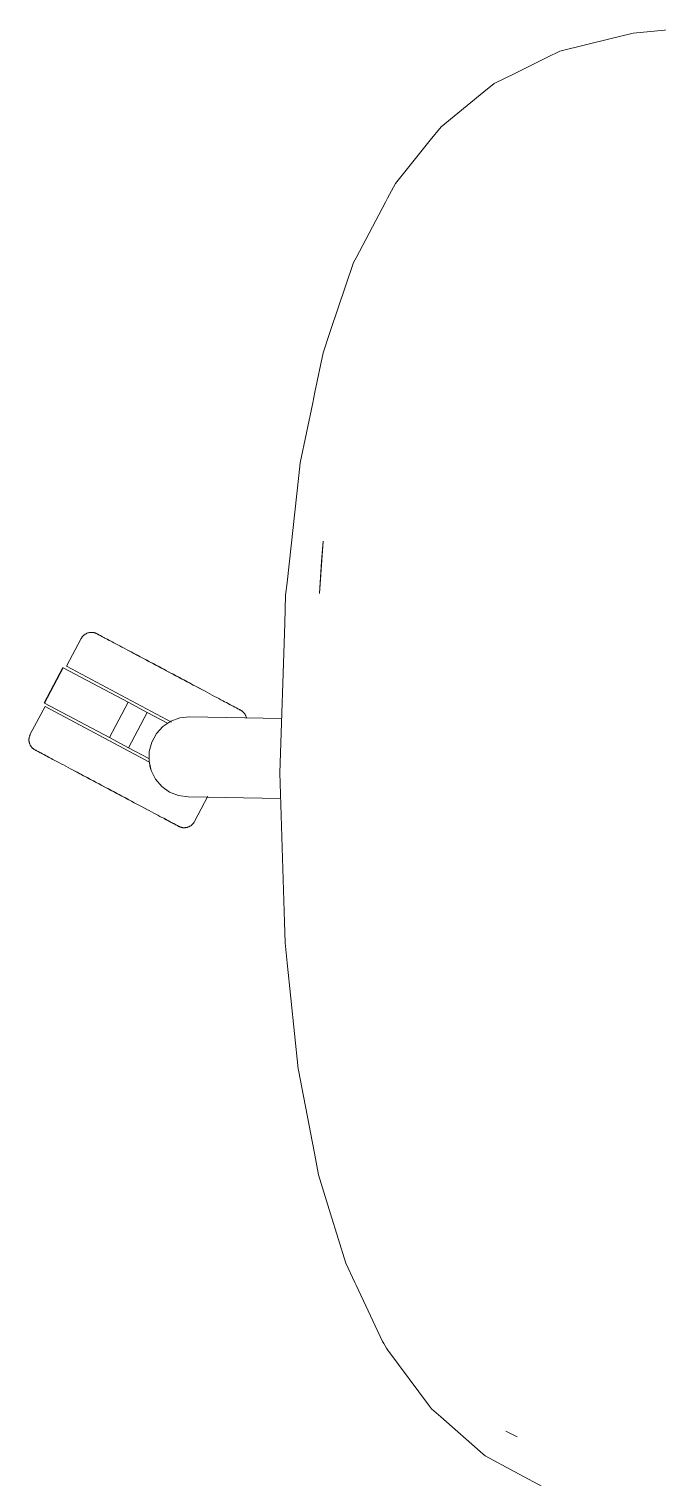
# Model space of a CAD drawing. Header units: millimetres. Extents: x 155927 to 326028, y -36033 to 97293.
# Drawn here: x 223223 to 223442, y 18581 to 19087 of the extents above; entities that cross this region are included whole.
import ezdxf

# ---------------------------------------------------------------- set-up
doc = ezdxf.new("R2010")
doc.units = ezdxf.units.MM
doc.header["$MEASUREMENT"] = 0
doc.layers.add('G-IMPT', color=8, linetype='CONTINUOUS', lineweight=9)
doc.layers.add('I-FURN', color=8, linetype='CONTINUOUS', lineweight=9)

msp = doc.modelspace()

# ---------------------------------------------------------------- linework, layer by layer
at = {"layer": 'G-IMPT'}
for p, q in [((223408.44, 19079.64), (223426.38, 19084.05)), ((223426.38, 19084.05), (223428.76, 19084.63)), ((223434.05, 19085.93), (223428.76, 19084.63)), ((223449.92, 19087.37), (223434.05, 19085.93)), ((223404.08, 19077.5), (223408.44, 19079.64)), ((223404.08, 19077.5), (223392.61, 19071.85)), ((223381.79, 19065.35), (223385.45, 19068.32)), ((223385.45, 19068.32), (223392.61, 19071.85)), ((223381.79, 19065.35), (223366.84, 19053.18)), ((223366.84, 19053.18), (223363.08, 19048.52)), ((223350.88, 19033.38), (223363.08, 19048.52)), ((223350.88, 19033.38), (223348.17, 19028.25)), ((223347.44, 19026.88), (223348.17, 19028.25)), ((223347.44, 19026.88), (223337.14, 19007.37)), ((223337.14, 19007.37), (223336.27, 19005.71)), ((223328.12, 18981.62), (223336.27, 19005.71)), ((223328.12, 18981.62), (223325.6, 18974.18)), ((223322.73, 18960.36), (223325.6, 18974.18)), ((223321.97, 18956.68), (223317.62, 18935.74)), ((223321.97, 18956.68), (223322.73, 18960.36)), ((223313, 18893.87), (223317.13, 18931.32)), ((223317.62, 18935.74), (223317.13, 18931.32)), ((223324.4, 18890.04), (223325.65, 18908.32)), ((223325.65, 18908.32), (223325.04, 18901.37)), ((223324.4, 18890.04), (223325.04, 18901.37)), ((223313, 18893.87), (223312.52, 18889.5)), ((223312.2, 18879.56), (223312.52, 18889.5)), ((223312.2, 18879.56), (223310.49, 18827.38)), ((223310.49, 18827.38), (223312.11, 18775.21)), ((223312.11, 18775.21), (223312.34, 18767.96)), ((223313.07, 18760.89), (223312.34, 18767.96)), ((223316.89, 18723.9), (223313.07, 18760.89)), ((223316.89, 18723.9), (223316.98, 18723.44)), ((223321.85, 18698.06), (223316.98, 18723.44)), ((223321.85, 18698.06), (223322.55, 18694.39)), ((223324.01, 18686.79), (223322.55, 18694.39)), ((223328.2, 18673.18), (223324.01, 18686.79)), ((223333.52, 18655.91), (223328.2, 18673.18)), ((223333.52, 18655.91), (223336.71, 18649.15)), ((223337.15, 18648.23), (223336.71, 18649.15)), ((223346.41, 18628.59), (223337.15, 18648.23)), ((223346.41, 18628.59), (223346.83, 18627.88)), ((223347.77, 18626.3), (223346.83, 18627.88)), ((223348.23, 18625.53), (223347.77, 18626.3)), ((223348.23, 18625.53), (223362.8, 18606.03)), ((223362.8, 18606.03), (223363.53, 18605.06)), ((223366.79, 18602.2), (223363.53, 18605.06)), ((223366.79, 18602.2), (223381.57, 18589.18)), ((223389.54, 18597.2), (223393.43, 18595.24)), ((223389.54, 18597.2), (223391.84, 18596.02)), ((223391.84, 18596.02), (223393.43, 18595.24)), ((223381.57, 18589.18), (223382.24, 18588.59)), ((223392.68, 18583.01), (223382.24, 18588.59)), ((223403.91, 18577), (223392.68, 18583.01))]:
    msp.add_line(p, q, dxfattribs=at)
at = {"layer": 'I-FURN'}
for p, q in [((223241.49, 18874.98), (223241.59, 18875.1)), ((223241.59, 18875.1), (223241.7, 18875.22)), ((223241.7, 18875.22), (223241.82, 18875.33)), ((223241.82, 18875.33), (223241.94, 18875.44)), ((223241.94, 18875.44), (223242.06, 18875.54)), ((223242.06, 18875.54), (223242.19, 18875.64)), ((223242.19, 18875.64), (223242.32, 18875.74)), ((223242.32, 18875.74), (223242.45, 18875.83)), ((223242.45, 18875.83), (223242.59, 18875.91)), ((223242.59, 18875.91), (223242.73, 18875.99)), ((223242.73, 18875.99), (223242.88, 18876.06)), ((223242.88, 18876.06), (223243.02, 18876.12)), ((223243.02, 18876.12), (223243.17, 18876.18)), ((223243.17, 18876.18), (223243.33, 18876.24)), ((223243.33, 18876.24), (223243.48, 18876.29)), ((223243.48, 18876.29), (223243.63, 18876.33)), ((223243.63, 18876.33), (223243.79, 18876.36)), ((223243.79, 18876.36), (223243.95, 18876.39)), ((223243.95, 18876.39), (223244.11, 18876.42)), ((223244.11, 18876.42), (223244.27, 18876.43)), ((223244.27, 18876.43), (223244.43, 18876.44)), ((223244.43, 18876.44), (223244.59, 18876.45)), ((223244.59, 18876.45), (223244.75, 18876.44)), ((223244.75, 18876.44), (223244.91, 18876.43)), ((223244.91, 18876.43), (223245.08, 18876.42)), ((223245.08, 18876.42), (223245.23, 18876.4)), ((223245.23, 18876.4), (223245.39, 18876.37)), ((223245.39, 18876.37), (223245.55, 18876.33)), ((223245.55, 18876.33), (223245.71, 18876.29)), ((223245.71, 18876.29), (223245.86, 18876.24)), ((223245.86, 18876.24), (223246.01, 18876.19)), ((223246.01, 18876.19), (223246.16, 18876.13)), ((223246.16, 18876.13), (223246.31, 18876.07)), ((223246.31, 18876.07), (223246.45, 18875.99)), ((223246.45, 18875.99), (223246.49, 18875.97)), ((223246.49, 18875.97), (223246.51, 18875.96)), ((223246.5, 18875.97), (223246.49, 18875.97)), ((223246.54, 18875.95), (223246.5, 18875.97)), ((223246.51, 18875.96), (223246.57, 18875.93)), ((223246.62, 18875.91), (223246.54, 18875.95)), ((223246.57, 18875.93), (223246.67, 18875.88)), ((223246.74, 18875.84), (223246.62, 18875.91)), ((223246.67, 18875.88), (223246.81, 18875.8)), ((223246.91, 18875.75), (223246.74, 18875.84)), ((223246.81, 18875.8), (223246.99, 18875.71)), ((223247.11, 18875.65), (223246.91, 18875.75)), ((223246.99, 18875.71), (223247.21, 18875.59)), ((223247.35, 18875.52), (223247.11, 18875.65)), ((223247.21, 18875.59), (223247.47, 18875.45)), ((223247.63, 18875.37), (223247.35, 18875.52)), ((223247.47, 18875.45), (223247.77, 18875.3)), ((223247.95, 18875.2), (223247.63, 18875.37)), ((223247.77, 18875.3), (223248.1, 18875.12)), ((223248.3, 18875.01), (223247.95, 18875.2)), ((223248.1, 18875.12), (223248.48, 18874.92)), ((223241.04, 18874.31), (223235.89, 18864.62)), ((223241.04, 18874.31), (223241.12, 18874.45)), ((223241.12, 18874.45), (223241.21, 18874.59)), ((223241.21, 18874.59), (223241.29, 18874.72)), ((223241.29, 18874.72), (223241.39, 18874.85)), ((223241.39, 18874.85), (223241.49, 18874.98)), ((223248.69, 18874.8), (223248.3, 18875.01)), ((223248.48, 18874.92), (223248.89, 18874.7)), ((223249.12, 18874.58), (223248.69, 18874.8)), ((223248.89, 18874.7), (223249.33, 18874.46)), ((223249.59, 18874.33), (223249.12, 18874.58)), ((223249.33, 18874.46), (223249.82, 18874.21)), ((223250.09, 18874.06), (223249.59, 18874.33)), ((223249.82, 18874.21), (223250.33, 18873.93)), ((223250.63, 18873.78), (223250.09, 18874.06)), ((223250.33, 18873.93), (223250.88, 18873.64)), ((223251.19, 18873.47), (223250.63, 18873.78)), ((223250.88, 18873.64), (223251.47, 18873.33)), ((223251.8, 18873.15), (223251.19, 18873.47)), ((223252.43, 18872.82), (223251.8, 18873.15)), ((223253.09, 18872.46), (223252.43, 18872.82)), ((223253.79, 18872.1), (223253.09, 18872.46)), ((223254.51, 18871.71), (223253.79, 18872.1)), ((223255.26, 18871.31), (223254.51, 18871.71)), ((223256.04, 18870.9), (223255.26, 18871.31)), ((223256.84, 18870.47), (223256.04, 18870.9)), ((223257.66, 18870.04), (223256.84, 18870.47)), ((223257.21, 18870.27), (223258.05, 18869.83)), ((223258.51, 18869.59), (223257.66, 18870.04)), ((223258.05, 18869.83), (223258.91, 18869.37)), ((223259.38, 18869.12), (223258.51, 18869.59)), ((223258.91, 18869.37), (223259.78, 18868.91)), ((223260.26, 18868.65), (223259.38, 18869.12)), ((223259.78, 18868.91), (223260.68, 18868.43)), ((223261.17, 18868.17), (223260.26, 18868.65)), ((223260.68, 18868.43), (223261.59, 18867.95)), ((223262.09, 18867.68), (223261.17, 18868.17)), ((223261.59, 18867.95), (223262.52, 18867.45)), ((223263.03, 18867.18), (223262.09, 18867.68)), ((223262.52, 18867.45), (223263.47, 18866.95)), ((223263.98, 18866.68), (223263.03, 18867.18)), ((223263.47, 18866.95), (223264.42, 18866.44)), ((223264.94, 18866.16), (223263.98, 18866.68)), ((223264.42, 18866.44), (223265.39, 18865.93)), ((223265.92, 18865.65), (223264.94, 18866.16)), ((223265.39, 18865.93), (223266.37, 18865.41)), ((223266.9, 18865.12), (223265.92, 18865.65)), ((223266.37, 18865.41), (223267.36, 18864.88)), ((223267.89, 18864.6), (223266.9, 18865.12)), ((223234.6, 18864.18), (223228.03, 18851.82)), ((223228.2, 18851.73), (223234.77, 18864.09)), ((223234.77, 18864.09), (223257.48, 18852.01)), ((223272.64, 18845.08), (223235.89, 18864.62)), ((223267.36, 18864.88), (223268.35, 18864.35)), ((223268.89, 18864.07), (223267.89, 18864.6)), ((223268.35, 18864.35), (223269.35, 18863.82)), ((223269.89, 18863.53), (223268.89, 18864.07)), ((223269.35, 18863.82), (223270.35, 18863.29)), ((223270.9, 18863), (223269.89, 18863.53)), ((223270.35, 18863.29), (223271.36, 18862.75)), ((223271.9, 18862.46), (223270.9, 18863)), ((223271.36, 18862.75), (223272.36, 18862.22)), ((223272.91, 18861.93), (223271.9, 18862.46)), ((223272.36, 18862.22), (223273.37, 18861.68)), ((223273.91, 18861.4), (223272.91, 18861.93)), ((223273.37, 18861.68), (223274.37, 18861.15)), ((223274.91, 18860.87), (223273.91, 18861.4)), ((223274.37, 18861.15), (223275.37, 18860.62)), ((223275.9, 18860.34), (223274.91, 18860.87)), ((223275.37, 18860.62), (223276.36, 18860.1)), ((223276.89, 18859.81), (223275.9, 18860.34)), ((223276.36, 18860.1), (223277.34, 18859.57)), ((223277.87, 18859.29), (223276.89, 18859.81)), ((223277.34, 18859.57), (223278.32, 18859.05)), ((223278.84, 18858.78), (223277.87, 18859.29)), ((223278.32, 18859.05), (223279.28, 18858.54)), ((223279.79, 18858.27), (223278.84, 18858.78)), ((223279.28, 18858.54), (223280.23, 18858.04)), ((223280.74, 18857.77), (223279.79, 18858.27)), ((223280.23, 18858.04), (223281.17, 18857.54)), ((223281.67, 18857.27), (223280.74, 18857.77)), ((223281.17, 18857.54), (223282.09, 18857.05)), ((223282.58, 18856.79), (223281.67, 18857.27)), ((223282.09, 18857.05), (223283, 18856.57)), ((223283.48, 18856.31), (223282.58, 18856.79)), ((223284.36, 18855.84), (223283.48, 18856.31)), ((223285.21, 18855.39), (223284.36, 18855.84)), ((223286.05, 18854.94), (223285.21, 18855.39)), ((223286.86, 18854.51), (223286.05, 18854.94)), ((223228.38, 18850.5), (223223.23, 18840.81)), ((223250.91, 18839.65), (223228.2, 18851.73)), ((223264.65, 18831.21), (223228.38, 18850.5)), ((223250.91, 18839.65), (223257.48, 18852.01)), ((223257.48, 18852.01), (223264.12, 18848.48)), ((223287.65, 18854.09), (223286.86, 18854.51)), ((223288.41, 18853.69), (223287.65, 18854.09)), ((223289.14, 18853.3), (223288.41, 18853.69)), ((223289.85, 18852.92), (223289.14, 18853.3)), ((223290.53, 18852.56), (223289.85, 18852.92)), ((223291.18, 18852.22), (223290.53, 18852.56)), ((223291.79, 18851.89), (223291.18, 18852.22)), ((223292.38, 18851.58), (223291.79, 18851.89)), ((223292.07, 18851.74), (223292.63, 18851.44)), ((223292.93, 18851.28), (223292.38, 18851.58)), ((223292.63, 18851.44), (223293.17, 18851.16)), ((223293.44, 18851.01), (223292.93, 18851.28)), ((223293.17, 18851.16), (223293.67, 18850.89)), ((223293.93, 18850.75), (223293.44, 18851.01)), ((223293.67, 18850.89), (223294.14, 18850.64)), ((223294.37, 18850.52), (223293.93, 18850.75)), ((223294.14, 18850.64), (223294.57, 18850.41)), ((223294.78, 18850.3), (223294.37, 18850.52)), ((223294.57, 18850.41), (223294.96, 18850.2)), ((223295.16, 18850.1), (223294.78, 18850.3)), ((223294.96, 18850.2), (223295.32, 18850.02)), ((223295.49, 18849.92), (223295.16, 18850.1)), ((223295.32, 18850.02), (223295.63, 18849.85)), ((223295.79, 18849.76), (223295.49, 18849.92)), ((223295.63, 18849.85), (223295.91, 18849.7)), ((223257.55, 18836.12), (223264.12, 18848.48)), ((223264.12, 18848.48), (223271.26, 18844.68)), ((223269.58, 18843.54), (223272.39, 18845.41)), ((223272.39, 18845.41), (223275.57, 18846.55)), ((223275.57, 18846.55), (223278.92, 18846.9)), ((223278.92, 18846.9), (223311.11, 18846.34)), ((223296.05, 18849.63), (223295.79, 18849.76)), ((223295.91, 18849.7), (223296.15, 18849.57)), ((223296.27, 18849.51), (223296.05, 18849.63)), ((223296.15, 18849.57), (223296.35, 18849.46)), ((223296.45, 18849.41), (223296.27, 18849.51)), ((223296.35, 18849.46), (223296.52, 18849.38)), ((223296.59, 18849.34), (223296.45, 18849.41)), ((223296.52, 18849.38), (223296.64, 18849.31)), ((223296.69, 18849.29), (223296.59, 18849.34)), ((223296.64, 18849.31), (223296.72, 18849.27)), ((223296.75, 18849.25), (223296.69, 18849.29)), ((223296.72, 18849.27), (223296.76, 18849.25)), ((223296.77, 18849.24), (223296.75, 18849.25)), ((223296.76, 18849.25), (223296.77, 18849.24)), ((223296.77, 18849.24), (223296.91, 18849.16)), ((223296.91, 18849.16), (223297.05, 18849.08)), ((223297.05, 18849.08), (223297.18, 18848.99)), ((223297.18, 18848.99), (223297.31, 18848.9)), ((223297.31, 18848.9), (223297.44, 18848.8)), ((223297.44, 18848.8), (223297.56, 18848.69)), ((223297.56, 18848.69), (223297.68, 18848.58)), ((223297.68, 18848.58), (223297.79, 18848.47)), ((223297.79, 18848.47), (223297.9, 18848.35)), ((223297.9, 18848.35), (223298, 18848.23)), ((223298, 18848.23), (223298.1, 18848.1)), ((223298.1, 18848.1), (223298.2, 18847.97)), ((223298.2, 18847.97), (223298.29, 18847.83)), ((223298.29, 18847.83), (223298.37, 18847.69)), ((223298.37, 18847.69), (223298.45, 18847.55)), ((223298.45, 18847.55), (223298.52, 18847.41)), ((223298.52, 18847.41), (223298.58, 18847.26)), ((223298.58, 18847.26), (223298.64, 18847.11)), ((223298.64, 18847.11), (223298.7, 18846.96)), ((223298.7, 18846.96), (223298.75, 18846.81)), ((223298.75, 18846.81), (223298.79, 18846.65)), ((223298.79, 18846.65), (223298.82, 18846.49)), ((223222.81, 18839.55), (223222.84, 18839.71)), ((223222.84, 18839.71), (223222.87, 18839.87)), ((223222.87, 18839.87), (223222.91, 18840.02)), ((223222.91, 18840.02), (223222.96, 18840.18)), ((223222.96, 18840.18), (223223.01, 18840.33)), ((223223.01, 18840.33), (223223.07, 18840.48)), ((223223.07, 18840.48), (223223.14, 18840.63)), ((223223.14, 18840.63), (223223.21, 18840.77)), ((223223.21, 18840.77), (223223.23, 18840.81)), ((223257.55, 18836.12), (223250.91, 18839.65)), ((223265.68, 18838.1), (223267.3, 18841.06)), ((223267.3, 18841.06), (223269.58, 18843.54)), ((223222.76, 18839.07), (223222.77, 18839.23)), ((223222.76, 18838.91), (223222.76, 18839.07)), ((223222.76, 18838.75), (223222.76, 18838.91)), ((223222.77, 18838.59), (223222.76, 18838.75)), ((223222.77, 18839.23), (223222.79, 18839.39)), ((223222.79, 18838.43), (223222.77, 18838.59)), ((223222.79, 18839.39), (223222.81, 18839.55)), ((223222.81, 18838.27), (223222.79, 18838.43)), ((223222.84, 18838.11), (223222.81, 18838.27)), ((223222.88, 18837.95), (223222.84, 18838.11)), ((223222.92, 18837.8), (223222.88, 18837.95)), ((223222.97, 18837.64), (223222.92, 18837.8)), ((223223.02, 18837.49), (223222.97, 18837.64)), ((223223.08, 18837.34), (223223.02, 18837.49)), ((223223.15, 18837.19), (223223.08, 18837.34)), ((223223.22, 18837.05), (223223.15, 18837.19)), ((223223.3, 18836.91), (223223.22, 18837.05)), ((223223.38, 18836.77), (223223.3, 18836.91)), ((223223.47, 18836.63), (223223.38, 18836.77)), ((223223.56, 18836.5), (223223.47, 18836.63)), ((223223.66, 18836.38), (223223.56, 18836.5)), ((223223.77, 18836.25), (223223.66, 18836.38)), ((223223.87, 18836.13), (223223.77, 18836.25)), ((223223.99, 18836.02), (223223.87, 18836.13)), ((223224.11, 18835.91), (223223.99, 18836.02)), ((223224.23, 18835.81), (223224.11, 18835.91)), ((223224.35, 18835.71), (223224.23, 18835.81)), ((223224.49, 18835.61), (223224.35, 18835.71)), ((223224.62, 18835.52), (223224.49, 18835.61)), ((223224.76, 18835.44), (223224.62, 18835.52)), ((223224.9, 18835.36), (223224.76, 18835.44)), ((223224.95, 18835.33), (223224.9, 18835.36)), ((223224.9, 18835.36), (223224.9, 18835.36)), ((223224.9, 18835.36), (223224.92, 18835.35)), ((223224.92, 18835.35), (223224.98, 18835.32)), ((223225.03, 18835.29), (223224.95, 18835.33)), ((223224.98, 18835.32), (223225.08, 18835.26)), ((223225.15, 18835.23), (223225.03, 18835.29)), ((223225.08, 18835.26), (223225.22, 18835.19)), ((223225.31, 18835.14), (223225.15, 18835.23)), ((223225.22, 18835.19), (223225.4, 18835.09)), ((223225.51, 18835.03), (223225.31, 18835.14)), ((223225.4, 18835.09), (223225.62, 18834.98)), ((223225.75, 18834.9), (223225.51, 18835.03)), ((223225.62, 18834.98), (223225.88, 18834.84)), ((223226.03, 18834.76), (223225.75, 18834.9)), ((223225.88, 18834.84), (223226.17, 18834.68)), ((223226.35, 18834.59), (223226.03, 18834.76)), ((223226.17, 18834.68), (223226.51, 18834.5)), ((223226.71, 18834.4), (223226.35, 18834.59)), ((223264.69, 18832.32), (223257.55, 18836.12)), ((223264.76, 18831.46), (223264.82, 18834.84)), ((223264.82, 18834.84), (223265.68, 18838.1)), ((223226.51, 18834.5), (223226.88, 18834.3)), ((223227.1, 18834.19), (223226.71, 18834.4)), ((223226.88, 18834.3), (223227.29, 18834.09)), ((223227.53, 18833.96), (223227.1, 18834.19)), ((223227.29, 18834.09), (223227.74, 18833.85)), ((223227.99, 18833.71), (223227.53, 18833.96)), ((223227.74, 18833.85), (223228.22, 18833.59)), ((223228.49, 18833.45), (223227.99, 18833.71)), ((223228.22, 18833.59), (223228.74, 18833.32)), ((223229.03, 18833.16), (223228.49, 18833.45)), ((223228.74, 18833.32), (223229.29, 18833.02)), ((223229.6, 18832.86), (223229.03, 18833.16)), ((223229.29, 18833.02), (223229.87, 18832.71)), ((223229.87, 18832.71), (223230.49, 18832.39)), ((223230.49, 18832.39), (223231.14, 18832.04)), ((223231.14, 18832.04), (223231.81, 18831.68)), ((223231.81, 18831.68), (223232.52, 18831.31)), ((223232.52, 18831.31), (223233.26, 18830.91)), ((223233.26, 18830.91), (223234.02, 18830.51)), ((223234.02, 18830.51), (223234.81, 18830.09)), ((223234.81, 18830.09), (223235.62, 18829.66)), ((223235.62, 18829.66), (223236.45, 18829.21)), ((223265.51, 18828.18), (223264.76, 18831.46)), ((223236.45, 18829.21), (223237.31, 18828.76)), ((223237.31, 18828.76), (223238.19, 18828.29)), ((223238.19, 18828.29), (223239.08, 18827.82)), ((223239.57, 18827.56), (223238.67, 18828.04)), ((223239.08, 18827.82), (223240, 18827.33)), ((223240.5, 18827.06), (223239.57, 18827.56)), ((223240, 18827.33), (223240.93, 18826.84)), ((223241.43, 18826.57), (223240.5, 18827.06)), ((223240.93, 18826.84), (223241.87, 18826.33)), ((223242.39, 18826.06), (223241.43, 18826.57)), ((223241.87, 18826.33), (223242.83, 18825.83)), ((223243.35, 18825.55), (223242.39, 18826.06)), ((223242.83, 18825.83), (223243.8, 18825.31)), ((223244.32, 18825.03), (223243.35, 18825.55)), ((223243.8, 18825.31), (223244.77, 18824.79)), ((223245.31, 18824.51), (223244.32, 18825.03)), ((223244.77, 18824.79), (223245.76, 18824.26)), ((223246.3, 18823.98), (223245.31, 18824.51)), ((223267.03, 18825.16), (223265.51, 18828.18)), ((223269.22, 18822.6), (223267.03, 18825.16)), ((223245.76, 18824.26), (223246.76, 18823.74)), ((223247.3, 18823.45), (223246.3, 18823.98)), ((223246.76, 18823.74), (223247.76, 18823.21)), ((223248.3, 18822.92), (223247.3, 18823.45)), ((223247.76, 18823.21), (223248.76, 18822.67)), ((223249.3, 18822.38), (223248.3, 18822.92)), ((223248.76, 18822.67), (223249.76, 18822.14)), ((223250.31, 18821.85), (223249.3, 18822.38)), ((223249.76, 18822.14), (223250.77, 18821.6)), ((223251.31, 18821.31), (223250.31, 18821.85)), ((223250.77, 18821.6), (223251.77, 18821.07)), ((223252.31, 18820.78), (223251.31, 18821.31)), ((223251.77, 18821.07), (223252.77, 18820.54)), ((223253.31, 18820.25), (223252.31, 18820.78)), ((223252.77, 18820.54), (223253.77, 18820.01)), ((223254.31, 18819.72), (223253.31, 18820.25)), ((223253.77, 18820.01), (223254.76, 18819.48)), ((223255.29, 18819.2), (223254.31, 18819.72)), ((223254.76, 18819.48), (223255.75, 18818.96)), ((223271.96, 18820.63), (223269.22, 18822.6)), ((223275.09, 18819.38), (223271.96, 18820.63)), ((223256.27, 18818.68), (223255.29, 18819.2)), ((223255.75, 18818.96), (223256.72, 18818.44)), ((223257.24, 18818.16), (223256.27, 18818.68)), ((223256.72, 18818.44), (223257.68, 18817.93)), ((223258.2, 18817.65), (223257.24, 18818.16)), ((223257.68, 18817.93), (223258.64, 18817.42)), ((223259.14, 18817.15), (223258.2, 18817.65)), ((223258.64, 18817.42), (223259.57, 18816.92)), ((223260.07, 18816.66), (223259.14, 18817.15)), ((223259.57, 18816.92), (223260.5, 18816.43)), ((223260.99, 18816.17), (223260.07, 18816.66)), ((223260.5, 18816.43), (223261.4, 18815.95)), ((223261.88, 18815.69), (223260.99, 18816.17)), ((223261.4, 18815.95), (223262.29, 18815.48)), ((223262.76, 18815.23), (223261.88, 18815.69)), ((223262.29, 18815.48), (223263.16, 18815.02)), ((223263.62, 18814.77), (223262.76, 18815.23)), ((223263.16, 18815.02), (223264, 18814.57)), ((223264.45, 18814.33), (223263.62, 18814.77)), ((223264, 18814.57), (223264.83, 18814.13)), ((223278.43, 18818.92), (223275.09, 18819.38)), ((223310.77, 18818.35), (223278.43, 18818.92)), ((223280.62, 18810.29), (223285.32, 18819.14)), ((223264.83, 18814.13), (223265.63, 18813.7)), ((223265.63, 18813.7), (223266.4, 18813.29)), ((223266.4, 18813.29), (223267.15, 18812.89)), ((223267.15, 18812.89), (223267.88, 18812.51)), ((223267.88, 18812.51), (223268.57, 18812.14)), ((223268.57, 18812.14), (223269.23, 18811.78)), ((223269.23, 18811.78), (223269.87, 18811.45)), ((223269.87, 18811.45), (223270.47, 18811.13)), ((223270.78, 18810.96), (223270.2, 18811.27)), ((223270.47, 18811.13), (223271.04, 18810.82)), ((223271.33, 18810.67), (223270.78, 18810.96)), ((223271.04, 18810.82), (223271.57, 18810.54)), ((223271.85, 18810.39), (223271.33, 18810.67)), ((223271.57, 18810.54), (223272.08, 18810.27)), ((223272.33, 18810.14), (223271.85, 18810.39)), ((223272.08, 18810.27), (223272.54, 18810.03)), ((223272.78, 18809.9), (223272.33, 18810.14)), ((223272.54, 18810.03), (223272.97, 18809.8)), ((223273.19, 18809.68), (223272.78, 18809.9)), ((223272.97, 18809.8), (223273.36, 18809.59)), ((223273.56, 18809.48), (223273.19, 18809.68)), ((223273.36, 18809.59), (223273.72, 18809.4)), ((223273.9, 18809.31), (223273.56, 18809.48)), ((223273.72, 18809.4), (223274.04, 18809.23)), ((223274.19, 18809.15), (223273.9, 18809.31)), ((223279.96, 18809.38), (223279.85, 18809.27)), ((223280.07, 18809.5), (223279.96, 18809.38)), ((223280.18, 18809.62), (223280.07, 18809.5)), ((223280.28, 18809.75), (223280.18, 18809.62)), ((223280.37, 18809.88), (223280.28, 18809.75)), ((223280.46, 18810.02), (223280.37, 18809.88)), ((223280.54, 18810.15), (223280.46, 18810.02)), ((223280.62, 18810.29), (223280.54, 18810.15)), ((223274.04, 18809.23), (223274.32, 18809.08)), ((223274.45, 18809.01), (223274.19, 18809.15)), ((223274.32, 18809.08), (223274.56, 18808.95)), ((223274.67, 18808.89), (223274.45, 18809.01)), ((223274.56, 18808.95), (223274.76, 18808.85)), ((223274.85, 18808.8), (223274.67, 18808.89)), ((223274.76, 18808.85), (223274.92, 18808.76)), ((223274.99, 18808.72), (223274.85, 18808.8)), ((223274.92, 18808.76), (223275.04, 18808.7)), ((223275.09, 18808.67), (223274.99, 18808.72)), ((223275.04, 18808.7), (223275.12, 18808.65)), ((223275.15, 18808.64), (223275.09, 18808.67)), ((223275.12, 18808.65), (223275.17, 18808.63)), ((223275.17, 18808.63), (223275.15, 18808.64)), ((223275.21, 18808.61), (223275.17, 18808.63)), ((223275.17, 18808.63), (223275.17, 18808.63)), ((223275.36, 18808.54), (223275.21, 18808.61)), ((223275.5, 18808.47), (223275.36, 18808.54)), ((223275.65, 18808.41), (223275.5, 18808.47)), ((223275.8, 18808.36), (223275.65, 18808.41)), ((223275.96, 18808.31), (223275.8, 18808.36)), ((223276.11, 18808.27), (223275.96, 18808.31)), ((223276.27, 18808.23), (223276.11, 18808.27)), ((223276.43, 18808.21), (223276.27, 18808.23)), ((223276.59, 18808.18), (223276.43, 18808.21)), ((223276.75, 18808.17), (223276.59, 18808.18)), ((223276.91, 18808.16), (223276.75, 18808.17)), ((223277.07, 18808.16), (223276.91, 18808.16)), ((223277.23, 18808.16), (223277.07, 18808.16)), ((223277.39, 18808.17), (223277.23, 18808.16)), ((223277.55, 18808.19), (223277.39, 18808.17)), ((223277.71, 18808.21), (223277.55, 18808.19)), ((223277.87, 18808.24), (223277.71, 18808.21)), ((223278.03, 18808.27), (223277.87, 18808.24)), ((223278.19, 18808.32), (223278.03, 18808.27)), ((223278.34, 18808.36), (223278.19, 18808.32)), ((223278.49, 18808.42), (223278.34, 18808.36)), ((223278.64, 18808.48), (223278.49, 18808.42)), ((223278.79, 18808.54), (223278.64, 18808.48)), ((223278.93, 18808.62), (223278.79, 18808.54)), ((223279.07, 18808.69), (223278.93, 18808.62)), ((223279.21, 18808.78), (223279.07, 18808.69)), ((223279.35, 18808.86), (223279.21, 18808.78)), ((223279.48, 18808.96), (223279.35, 18808.86)), ((223279.6, 18809.06), (223279.48, 18808.96)), ((223279.73, 18809.16), (223279.6, 18809.06)), ((223279.85, 18809.27), (223279.73, 18809.16))]:
    msp.add_line(p, q, dxfattribs=at)
msp.add_arc((223278.49, 18832.91), 13.81, 192.3473, 197.336, dxfattribs=at)
msp.add_open_spline([(223265.17, 18829.27), (223265.05, 18829.69), (223264.98, 18830.12), (223264.92, 18830.56)], degree=3, dxfattribs=at)

doc.saveas('drawing.dxf')
